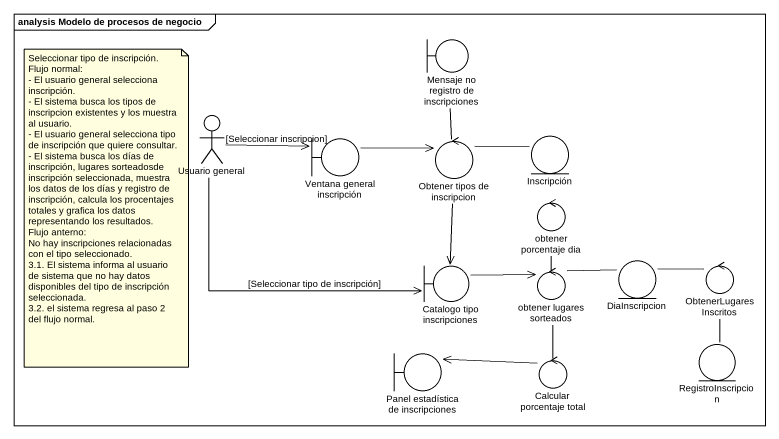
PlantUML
@startuml
mainframe analysis Modelo de procesos de negocio
boundary "Mensaje no registro de inscripciones" as Mensaje_no_registro_de
actor "Usuario general" as Usuario_general
boundary "Ventana general inscripción" as Ventana_general_inscripción
control "Obtener tipos de inscripcion" as Obtener_tipos_de_inscripcion
entity Inscripción
control "obtener porcentaje dia" as obtener_porcentaje_dia
boundary "Catalogo tipo inscripciones" as Catalogo_tipo_inscripciones
control "obtener lugares sorteados" as obtener_lugares_sorteados
entity DiaInscripcion
control ObtenerLugaresInscritos
boundary "Panel estadística de inscripciones" as Panel_estadística_de
control "Calcular porcentaje total" as Calcular_porcentaje_total
entity RegistroInscripcion
Mensaje_no_registro_de -- Obtener_tipos_de_inscripcion
Usuario_general -right-> Ventana_general_inscripción : [Seleccionar inscripcion]
Usuario_general -right-> Catalogo_tipo_inscripciones : [Seleccionar tipo de inscripción]
Ventana_general_inscripción -right-> Obtener_tipos_de_inscripcion
Obtener_tipos_de_inscripcion --> Catalogo_tipo_inscripciones
Inscripción -left- Obtener_tipos_de_inscripcion
obtener_porcentaje_dia -- obtener_lugares_sorteados
Catalogo_tipo_inscripciones -right-> obtener_lugares_sorteados
obtener_lugares_sorteados -- Calcular_porcentaje_total
DiaInscripcion -left- obtener_lugares_sorteados
ObtenerLugaresInscritos -left- DiaInscripcion
Calcular_porcentaje_total -left-> Panel_estadística_de
RegistroInscripcion -up- ObtenerLugaresInscritos
note as N1
  Seleccionar tipo de inscripción.
  Flujo normal:
  - El usuario general selecciona inscripción.
  - El sistema busca los tipos de inscripcion existentes y los muestra al usuario.
  - El usuario general selecciona tipo de inscripción que quiere consultar.
  - El sistema busca los días de inscripción, lugares sorteadosde inscripción seleccionada, muestra los datos de los días y registro de inscripción, calcula los procentajes totales y grafica los datos representando los resultados.
  Flujo anterno:
  No hay inscripciones relacionadas con el tipo seleccionado.
  3.1. El sistema informa al usuario de sistema que no hay datos disponibles del tipo de inscripción seleccionada.
  3.2. el sistema regresa al paso 2 del flujo normal.
end note
@enduml
